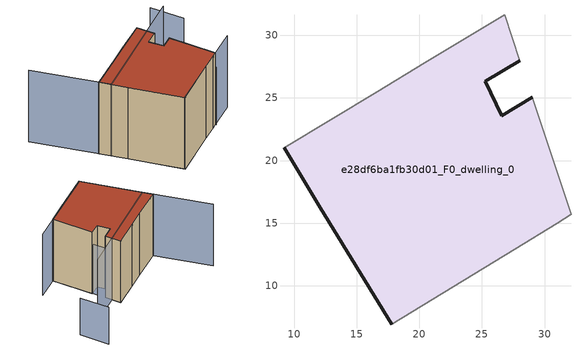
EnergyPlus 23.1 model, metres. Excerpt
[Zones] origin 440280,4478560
e28df6ba1fb30d01_F0_dwelling_0
 floor ground (EU_floor_Construction): 27.59,12.92 31.02,15 32.1,15.71 29.02,25.04 26.58,23.6 25.24,26.33 28,27.97 26.81,31.63 20.44,27.8 16.65,25.51 9.2,21.01 12.09,16.24 17.79,6.95 z0
 wall outside (EU_wall_Construction): 28,27.97 25.24,26.33 26.58,23.6 29.02,25.04 / 17.79,6.95 12.09,16.24 9.2,21.01 z0:15
 wall adiabatic (EU_wall_Construction): 29.02,25.04 32.1,15.71 31.02,15 27.59,12.92 17.79,6.95 / 9.2,21.01 16.65,25.51 20.44,27.8 26.81,31.63 28,27.97 z0:15
 roof outside (EU_roof_Construction): 26.81,31.63 28,27.97 25.24,26.33 26.58,23.6 29.02,25.04 32.1,15.71 31.02,15 27.59,12.92 17.79,6.95 12.09,16.24 9.2,21.01 16.65,25.51 20.44,27.8 z15
shading: 17.73,7.05 37.56,19 / 35.4,34.47 10.45,19 / 10.45,19 2.18,32.35 z0:15; 32.16,15.52 26.79,31.62 z0:12; 41.89,36.54 39.58,43.26 z0:9
[Building]
EU S2 Campaign: North Axis=0; Terrain=City; Solar Distribution=FullExterior
[Site:Location]
Madrid: Latitude=40.5; Longitude=-3.5; Time Zone=1; Elevation=609
[SizingPeriod:WeatherFileDays]
AnnualSizingPeriod: Begin Month=1; Begin Day of Month=1; End Month=12; End Day of Month=31; Day of Week for Start Day=Monday; Use Weather File Daylight Saving Period=No; Use Weather File Rain and Snow Indicators=No
[MATERIAL]
EU_InternalMass_Material: Roughness=MediumRough; Thickness=0.1; Conductivity=1; Density=1800; Specific Heat=900; Thermal Absorptance=0.9; Solar Absorptance=0.7; Visible Absorptance=0.7
[MATERIAL:NOMASS] Roughness=MediumRough; Thermal Absorptance=0.9; Solar Absorptance=0.7; Visible Absorptance=0.7
Name | Thermal Resistance
EU_wall_NoMass | 0.419739
EU_roof_NoMass | 0.352165
EU_floor_NoMass | 0.608284
[CONSTRUCTION]
EU_wall_Construction: EU_wall_NoMass
EU_roof_Construction: EU_roof_NoMass
EU_floor_Construction: EU_floor_NoMass
EU_InternalMass_Construction: EU_InternalMass_Material
[ZONE]
e28df6ba1fb30d01_F0_dwelling_0: Type=1; Multiplier=1; Ceiling Height=autocalculate; Volume=4469.49; Floor Area=autocalculate; Part of Total Floor Area=Yes
[INTERNALMASS]
e28df6ba1fb30d01_F0_dwelling_0_EU_InternalMass: Construction=EU_InternalMass_Construction; Zone or ZoneList=e28df6ba1fb30d01_F0_dwelling_0; Surface Area=297.965
[OTHEREQUIPMENT]
EU_Step8_InternalGain_e28df6ba1fb30d01_F0_dwelling_0_f000: Fuel Type=Electricity; Zone or ZoneList or Space or SpaceList=e28df6ba1fb30d01_F0_dwelling_0; Schedule=EU_Step8_GainSchedule_e28df6ba1fb30d01_F0_dwelling_0_f000; Design Level Calculation Method=Watts/Area; Power per Zone Floor Area=1; Fraction Latent=0; Fraction Radiant=0; Fraction Lost=0; Carbon Dioxide Generation Rate=0; EndUse Subcategory=EU_Step8_InternalGains
[ZONEVENTILATION:DESIGNFLOWRATE]
EU_ConstantAir_e28df6ba1fb30d01_F0_dwelling_0: Zone or ZoneList or Space or SpaceList=e28df6ba1fb30d01_F0_dwelling_0; Schedule=EU_AlwaysOn; Design Flow Rate Calculation Method=AirChanges/Hour; Air Changes per Hour=0.703302; Ventilation Type=Natural; Fan Pressure Rise=0; Fan Total Efficiency=1; Constant Term Coefficient=1; Temperature Term Coefficient=0; Velocity Term Coefficient=0; Velocity Squared Term Coefficient=0; Minimum Indoor Temperature=-100; Maximum Indoor Temperature=100; Delta Temperature=-100; Minimum Outdoor Temperature=-100; Maximum Outdoor Temperature=100; Maximum Wind Speed=40
[HVACTEMPLATE:THERMOSTAT]
EU_HeatOnly_e28df6ba1fb30d01_F0_dwelling_0: Constant Heating Setpoint=20; Constant Cooling Setpoint=50
[HVACTEMPLATE:ZONE:IDEALLOADSAIRSYSTEM]
e28df6ba1fb30d01_F0_dwelling_0: Template Thermostat=EU_HeatOnly_e28df6ba1fb30d01_F0_dwelling_0; System Availability Schedule=EU_AlwaysOn; Maximum Heating Supply Air Temperature=50; Minimum Cooling Supply Air Temperature=13; Maximum Heating Supply Air Humidity Ratio=0.0156; Minimum Cooling Supply Air Humidity Ratio=0.0077; Heating Limit=NoLimit; Cooling Limit=NoLimit; Heating Availability Schedule=EU_AlwaysOn; Cooling Availability Schedule=EU_CoolingOff; Dehumidification Control Type=ConstantSensibleHeatRatio; Cooling Sensible Heat Ratio=0.7; Dehumidification Setpoint=60; Humidification Control Type=None; Humidification Setpoint=30; Outdoor Air Method=None; Outdoor Air Flow Rate per Person=0.00944; Outdoor Air Flow Rate per Zone Floor Area=0; Outdoor Air Flow Rate per Zone=0; Demand Controlled Ventilation Type=None; Outdoor Air Economizer Type=NoEconomizer; Heat Recovery Type=None; Sensible Heat Recovery Effectiveness=0.7; Latent Heat Recovery Effectiveness=0.65
[SIZING:ZONE]
e28df6ba1fb30d01_F0_dwelling_0: Zone Cooling Design Supply Air Temperature Input Method=SupplyAirTemperature; Zone Cooling Design Supply Air Temperature=13; Zone Heating Design Supply Air Temperature Input Method=SupplyAirTemperature; Zone Heating Design Supply Air Temperature=50; Zone Cooling Design Supply Air Humidity Ratio=0.008; Zone Heating Design Supply Air Humidity Ratio=0.008; Cooling Design Air Flow Method=DesignDay; Cooling Design Air Flow Rate=0; Cooling Minimum Air Flow per Zone Floor Area=0.000762; Cooling Minimum Air Flow=0; Cooling Minimum Air Flow Fraction=0.2; Heating Design Air Flow Method=DesignDay; Heating Design Air Flow Rate=0; Heating Maximum Air Flow per Zone Floor Area=0.002032; Heating Maximum Air Flow=0.141576; Heating Maximum Air Flow Fraction=0.3; Account for Dedicated Outdoor Air System=No; Dedicated Outdoor Air System Control Strategy=NeutralSupplyAir; Dedicated Outdoor Air Low Setpoint Temperature for Design=autosize; Dedicated Outdoor Air High Setpoint Temperature for Design=autosize; Zone Load Sizing Method=Sensible Load Only No Latent Load; Zone Latent Cooling Design Supply Air Humidity Ratio Input Method=HumidityRatioDifference; Zone Cooling Design Supply Air Humidity Ratio Difference=0.005; Zone Latent Heating Design Supply Air Humidity Ratio Input Method=HumidityRatioDifference; Zone Humidification Design Supply Air Humidity Ratio Difference=0.005
[SCHEDULE:CONSTANT]
Name | Hourly Value
EU_AlwaysOn | 1
EU_CoolingOff | 0
[SCHEDULE:FILE]
EU_Step8_GainSchedule_e28df6ba1fb30d01_F0_dwelling_0_f000: File=../../schedules/e28df6ba1fb30d01/e28df6ba1fb30d01_F0_dwelling_0_f000_gain.csv; Column Number=1; Rows to Skip at Top=0; Number of Hours of Data=8760; Column Separator=Comma; Interpolate to Timestep=No; Minutes per Item=60; Adjust Schedule for Daylight Savings=Yes
